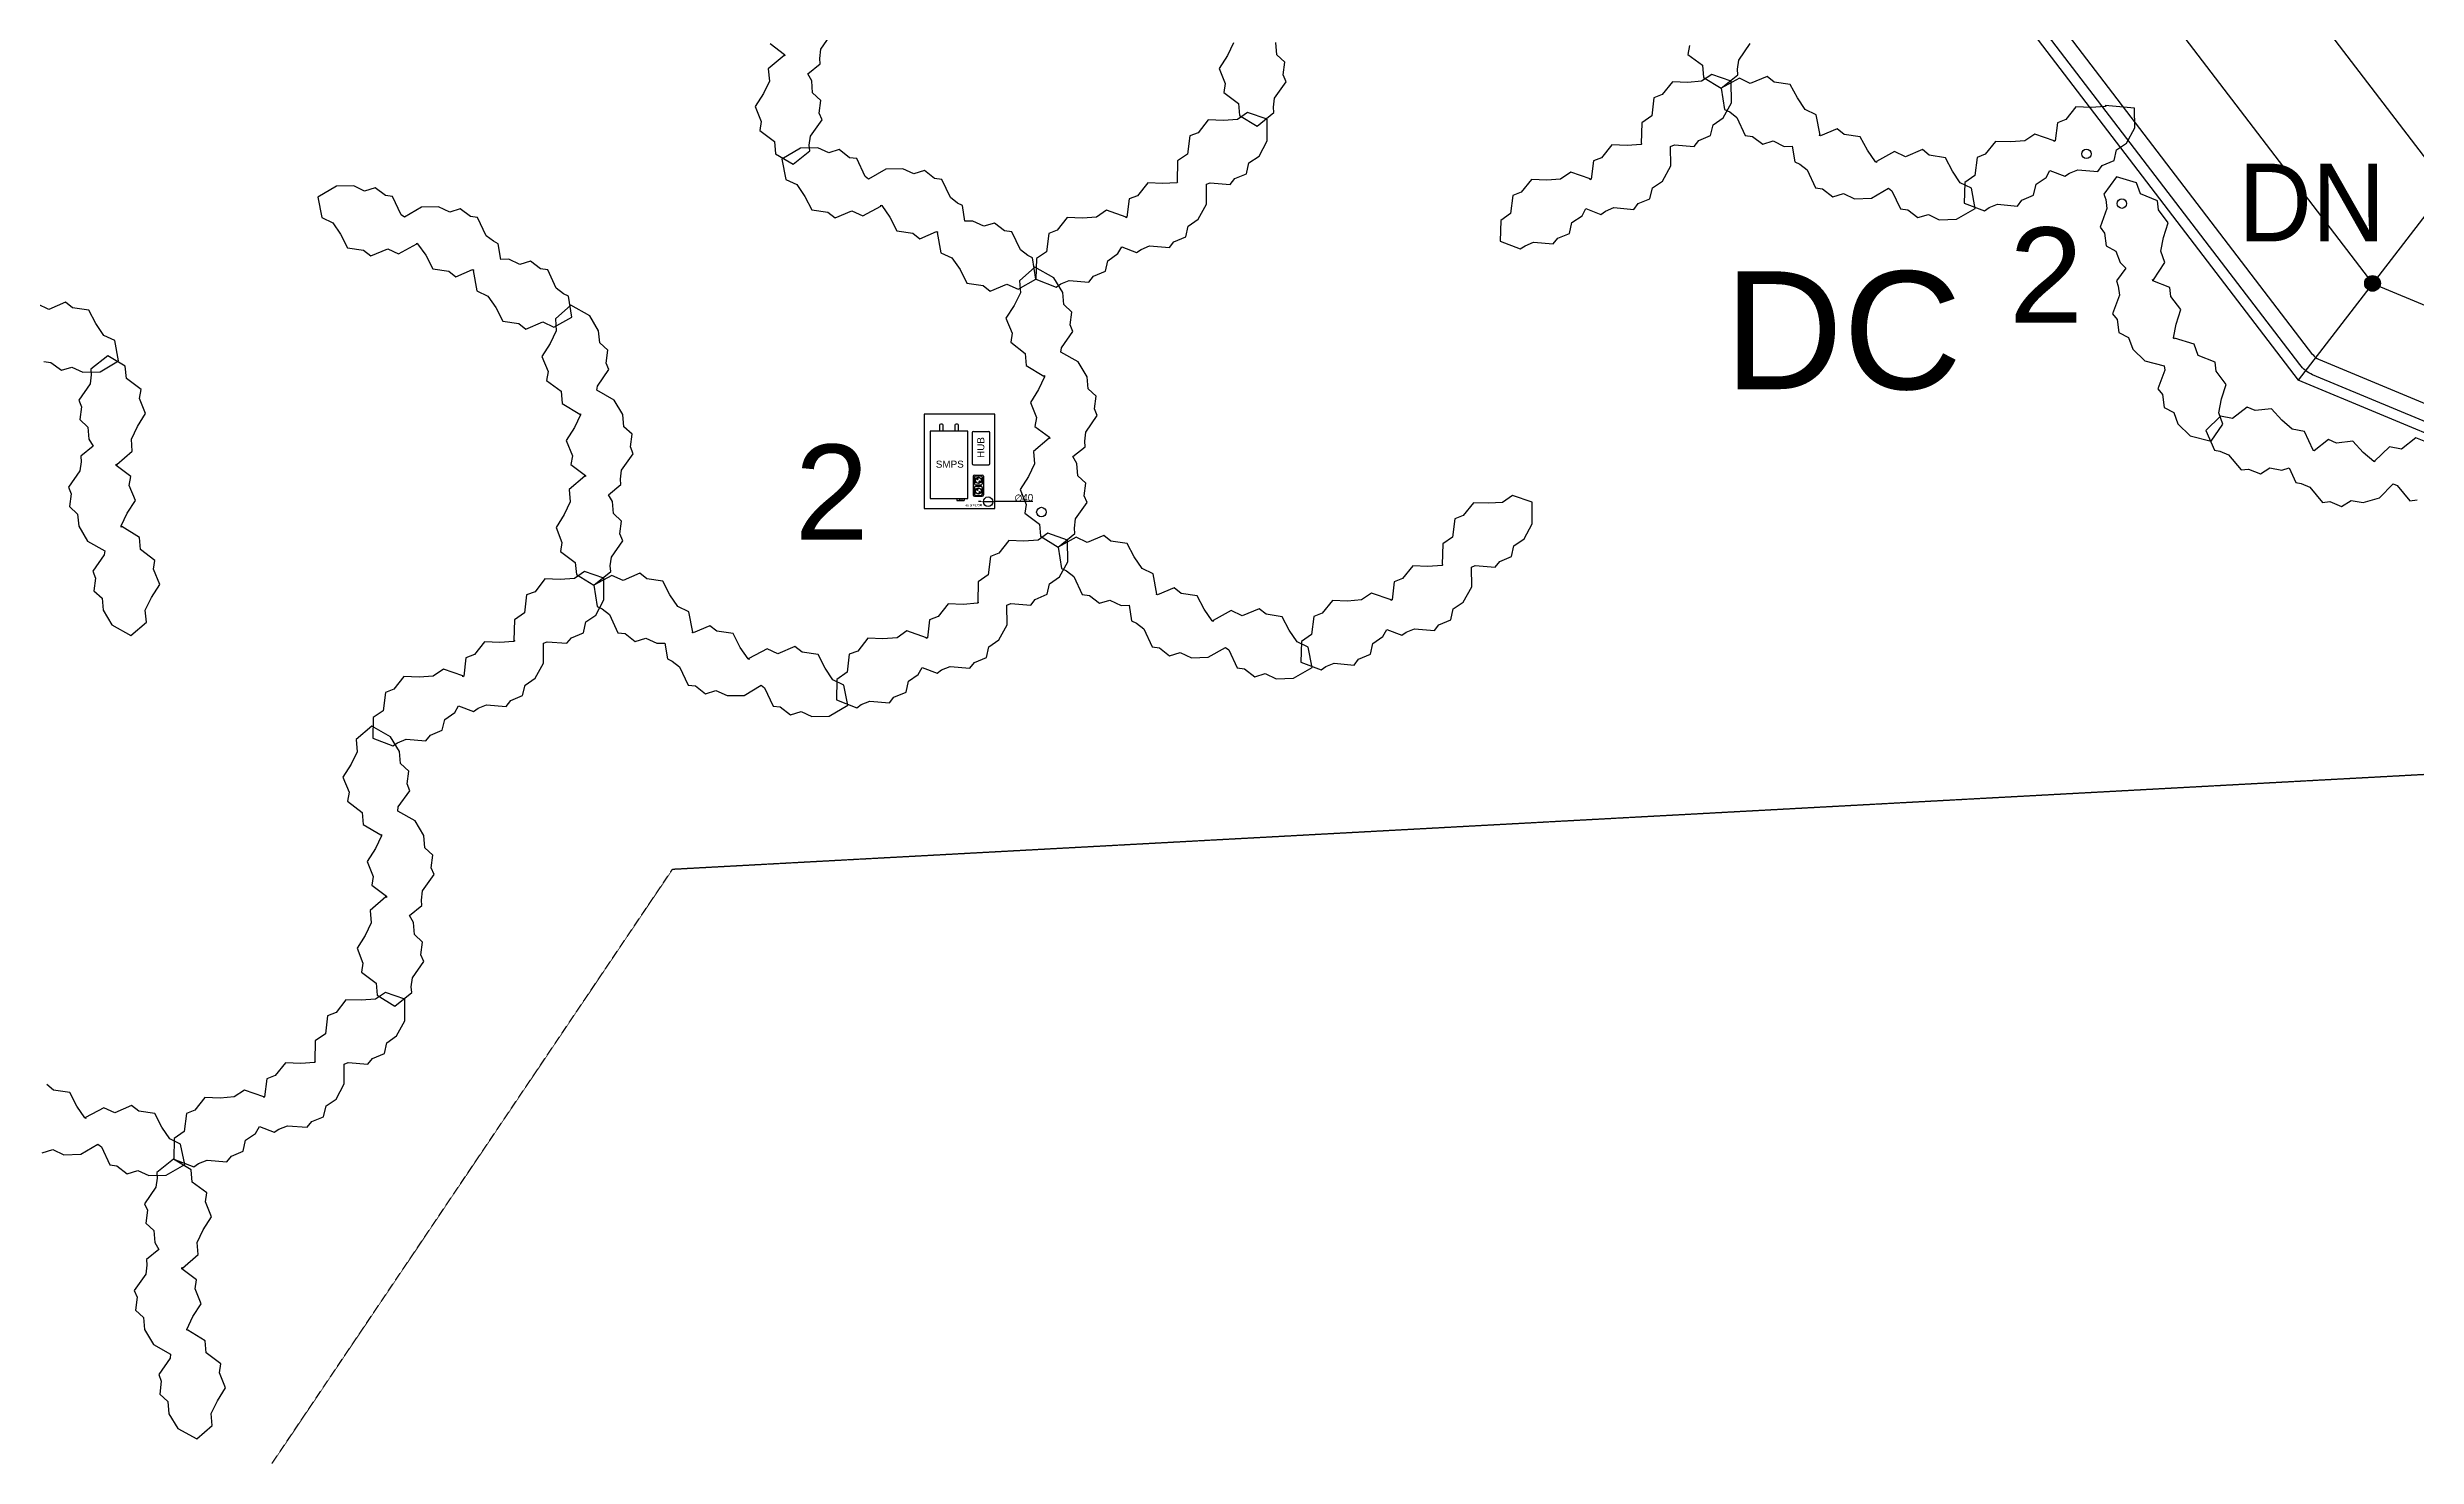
# Model space of a CAD drawing. Header units: millimetres. Extents: x -9372 to 300256, y -58520 to 166772.
# Drawn here: x 19403 to 29450, y 51898 to 57876 of the extents above; entities that cross this region are included whole.
import ezdxf

# ---------------------------------------------------------------- set-up
doc = ezdxf.new("R2010")
doc.units = ezdxf.units.MM
doc.linetypes.add('HIDDEN2', pattern=[0.1875, 0.125, -0.0625])
for name, color, linetype in [('2-몰탈', 9, 'Continuous'), ('Cont_03', 7, 'Continuous'), ('Cont_05', 7, 'Continuous'), ('Cont_09', 7, 'Continuous'), ('DWG', 7, 'Continuous'), ('SMPS 박스', 7, 'Continuous'), ('원본-1층 평면도$0$$0$LEADER', 6, 'Continuous'), ('원본-1층 평면도$0$200-EquipID-2d', 7, 'Continuous'), ('치수선', 7, 'Continuous'), ('타공홀', 1, 'Continuous')]:
    doc.layers.add(name, color=color, linetype=linetype)
doc.styles.add('CHIHOP', font='HYWULM.TTF')
doc.styles.get("Standard").update_dxf_attribs({"font": 'ARIAL.TTF'})
doc.dimstyles.new('ARTware', dxfattribs={"dimtxt": 30, "dimasz": 10, "dimexe": 1.25, "dimexo": 10, "dimtad": 1, "dimtxsty": 'Standard', "dimcen": 2.5, "dimclrt": 1, "dimadec": 0, "dimazin": 0, "dimtfac": 1, "dimtmove": 0, "dimatfit": 3, "dimfxl": 1, "dimarcsym": 0})

# ---------------------------------------------------------------- blocks, each defined once
blk = doc.blocks.new('미르무대')
at = {"layer": '원본-1층 평면도$0$200-EquipID-2d', "ltscale": 0.5}
h = blk.add_hatch(color=8, dxfattribs=at)
h.dxf.hatch_style = 1
edge = h.paths.add_edge_path()
edge.add_arc((3613407, -200887), 33.3, 0, 360)
h = blk.add_hatch(color=8, dxfattribs=at)
h.dxf.hatch_style = 1
edge = h.paths.add_edge_path()
edge.add_arc((3613012, -206252), 33.3, 0, 360)
at = {"color": 7, "linetype": 'ByBlock', "ltscale": 100}
blk.add_line((3613193, -200517), (3613216, -200543), dxfattribs=at)
at = {"layer": '2-몰탈', "color": 1, "lineweight": 25, "ltscale": 0.5}
for p, q in [((3611873, -201702), (3613220, -200540)), ((3611269, -203410), (3611854, -201730)), ((3611603, -205209), (3611266, -203444)), ((3618137, -204274), (3617662, -205638)), ((3612777, -206569), (3611603, -205209)), ((3617643, -205666), (3616296, -206828)), ((3614484, -207173), (3612804, -206588)), ((3616266, -206842), (3614518, -207176))]:
    blk.add_line(p, q, dxfattribs=at)
at = {"layer": '2-몰탈', "color": 6, "lineweight": 25, "ltscale": 0.5}
blk.add_line((3611496, -205260), (3612721, -206680), dxfattribs=at)
for points in [[(3611496, -205260), (3611144, -203418), (3611762, -201647), (3613182, -200421), (3614761, -200120), (3614948, -201103)], [(3617339, -203874), (3618284, -204203), (3617755, -205721), (3616335, -206946), (3614492, -207298), (3612721, -206680)]]:
    blk.add_lwpolyline(points, dxfattribs=at)
at = {"layer": '2-몰탈', "color": 1, "lineweight": 25, "ltscale": 0.5}
for points in [[(3618203, -204297), (3617728, -205661, -0.131652), (3617689, -205719), (3616342, -206881, -0.131652), (3616279, -206911), (3614531, -207244, -0.131652), (3614461, -207239), (3612781, -206654, -0.131652), (3612724, -206614), (3611538, -205240), (3611198, -203457, -0.131652), (3611203, -203387), (3611788, -201707, -0.131652), (3611828, -201649), (3613175, -200487)], [(3613419, -205653), (3614549, -206047, 0.131652), (3614619, -206052), (3615759, -205835, 0.131652), (3615822, -205804), (3616700, -205046, 0.131652), (3616739, -204988), (3617121, -203893, 0.131652), (3617126, -203823), (3616909, -202683, 0.131652), (3616879, -202621), (3616121, -201742, 0.131652), (3616063, -201703), (3614967, -201321, 0.131652), (3614897, -201316), (3613758, -201533, 0.131652), (3613695, -201564), (3612816, -202321, 0.131652), (3612777, -202379), (3612395, -203475, 0.131652), (3612390, -203545), (3612614, -204720)], [(3613442, -205587), (3614572, -205981, 0.131652), (3614606, -205983), (3615745, -205766, 0.131652), (3615776, -205751), (3616654, -204993, 0.131652), (3616673, -204965), (3617055, -203870, 0.131652), (3617057, -203836), (3616840, -202697, 0.131652), (3616826, -202666), (3616068, -201788, 0.131652), (3616040, -201769), (3614944, -201387, 0.131652), (3614911, -201385), (3613771, -201602, 0.131652), (3613741, -201617), (3612862, -202374, 0.131652), (3612843, -202402), (3612461, -203498, 0.131652), (3612459, -203531), (3612683, -204707)]]:
    blk.add_lwpolyline(points, format="xyb", dxfattribs=at)
at = {"layer": '2-몰탈', "color": 6, "lineweight": 25, "ltscale": 0.5}
blk.add_lwpolyline([(3616213, -201543), (3614948, -201103), (3613632, -201353), (3612618, -202229), (3612177, -203494), (3612428, -204810), (3613303, -205824), (3614568, -206265), (3615884, -206014), (3616899, -205139), (3617339, -203874), (3617089, -202558)], close=True, dxfattribs=at)
at = {"layer": '2-몰탈', "color": 1, "lineweight": 25, "ltscale": 0.5}
for centre, radius, start, end in [((3613193, -200517), 35, 310.7895, 130.7895), ((3611916, -201751), 65, 130.7895, 160.7895), ((3611330, -203431), 65, 160.7895, 190.7895), ((3618170, -204285), 35, 340.7895, 160.7895), ((3612649, -204713), 35, 190.7895, 10.7895), ((3613431, -205620), 35, 70.7895, 250.7895), ((3617601, -205616), 65, 310.7895, 340.7895), ((3612826, -206526), 65, 220.7895, 250.7895), ((3616254, -206779), 65, 280.7895, 310.7895), ((3614506, -207112), 65, 250.7895, 280.7895)]:
    blk.add_arc(centre, radius, start, end, dxfattribs=at)
at = {"layer": '원본-1층 평면도$0$$0$LEADER', "color": 8}
for points in [[(3617933, -204200), (3617901, -204224), (3617793, -204081), (3617616, -204103), (3617611, -204063), (3617812, -204038)], [(3611760, -205045), (3611758, -205005), (3611936, -204996), (3612018, -204837), (3612054, -204855), (3611962, -205035)]]:
    blk.add_lwpolyline(points, close=True, dxfattribs=at)
for centre, start, end in [((3613193, -200517), 130.7895, 310.7896), ((3618170, -204285), 160.7895, 340.7895)]:
    blk.add_arc(centre, 35, start, end, dxfattribs=at)
at = {"layer": '원본-1층 평면도$0$200-EquipID-2d', "color": 8, "ltscale": 0.5}
for p, q in [((3613632, -201353), (3613182, -200421)), ((3614687, -201152), (3617252, -204125)), ((3615269, -201214), (3617276, -203540)), ((3614007, -201282), (3617024, -204779)), ((3612618, -202229), (3611762, -201647)), ((3613125, -201791), (3616391, -205577)), ((3612177, -203494), (3611144, -203418)), ((3612428, -204810), (3611496, -205260)), ((3616899, -205139), (3617755, -205721)), ((3613303, -205824), (3612721, -206680)), ((3615884, -206014), (3616335, -206946)), ((3614568, -206265), (3614492, -207298))]:
    blk.add_line(p, q, dxfattribs=at)
blk.add_lwpolyline([(3613440, -200881), (3613407, -200887), (3612190, -201938), (3611661, -203456), (3611962, -205035), (3613012, -206252), (3614530, -206781), (3616109, -206480), (3617327, -205430), (3617812, -204038)], dxfattribs=at)
for centre, radius in [((3613407, -200887), 33.3), ((3614925, -201349), 25), ((3613740, -201576), 25), ((3616075, -201748), 25), ((3612822, -202367), 25), ((3616866, -202665), 25), ((3612423, -203512), 25), ((3617094, -203848), 25), ((3616694, -205000), 25), ((3615777, -205792), 25), ((3614591, -206019), 25), ((3613012, -206252), 33.3)]:
    blk.add_circle(centre, radius, dxfattribs=at)
for centre, start, end in [((3612649, -204713), 10.7895, 190.7895), ((3613431, -205620), 250.7895, 70.7895)]:
    blk.add_arc(centre, 35, start, end, dxfattribs=at)
blk = doc.blocks.new('바닥')
at = {"layer": '2-몰탈', "color": 1, "linetype": 'HIDDEN2', "ltscale": 3}
for p, q in [((239544.2, -21436.8), (250451.1, -20846.2)), ((231975.8, -32668.8), (239544.2, -21436.8))]:
    blk.add_line(p, q, dxfattribs=at)
at = {"layer": '치수선', "color": 7, "linetype": 'ByBlock', "rotation": 356.6149388130787}
blk.add_blockref('미르무대', (-3347776.6, 400274.2), dxfattribs=at)
at = {"layer": 'DWG', "color": 3, "style": 'CHIHOP'}
blk.add_text('DN', height=329.47, dxfattribs=at).set_placement((246184.7, -18773.8))
blk = doc.blocks.new('*D6')
at = {"layer": 'Defpoints', "color": 0}
for p in [(-626, 14916), (-586, 14916)]:
    blk.add_point(p, dxfattribs=at)
at = {"layer": 'SMPS 박스', "color": 0, "lineweight": -2}
for p, q in [((-636, 14916), (-646, 14916)), ((-626, 14916), (-586, 14916)), ((-416, 14916), (-576, 14916))]:
    blk.add_line(p, q, dxfattribs=at)
at = {"layer": 'SMPS 박스', "color": 0}
for points in [[(-636, 14918), (-636, 14914), (-626, 14916)], [(-576, 14918), (-576, 14914), (-586, 14916)]]:
    blk.add_solid(points, dxfattribs=at)
at = {"layer": 'SMPS 박스', "color": 1, "insert": (-454, 14932), "char_height": 30, "attachment_point": 5, "rotation": 359.9745}
blk.add_mtext('∅40', dxfattribs=at)
blk = doc.blocks.new('SMPS 박스')
at = {"layer": 'SMPS 박스'}
for p, q in [((-673.286, 15209.107), (-673.286, 15077.259)), ((-668.286, 15214.107), (-603.459, 15214.107)), ((-598.459, 15077.259), (-598.459, 15209.107)), ((-668.286, 15072.259), (-603.459, 15072.259)), ((-668.588, 15023.482), (-668.588, 14944.543)), ((-663.588, 15028.482), (-630.403, 15028.482)), ((-663.588, 15020.482), (-663.588, 14992.013)), ((-663.588, 14976.013), (-663.588, 14947.543)), ((-658.588, 15025.482), (-635.403, 15025.482)), ((-658.588, 14987.013), (-635.403, 14987.013)), ((-658.588, 14981.013), (-635.403, 14981.013)), ((-630.403, 15020.482), (-630.403, 14992.013)), ((-630.403, 14976.013), (-630.403, 14947.543)), ((-625.403, 15023.482), (-625.403, 14944.543)), ((-737.842, 14929.539), (-737.842, 14920.447)), ((-737.842, 14929.539), (-707.842, 14929.539)), ((-737.842, 14920.447), (-707.842, 14920.447)), ((-727.842, 14929.539), (-727.842, 14920.447)), ((-717.842, 14929.539), (-717.842, 14920.447)), ((-707.842, 14929.539), (-707.842, 14920.447)), ((-663.588, 14939.543), (-630.403, 14939.543)), ((-658.588, 14942.543), (-635.403, 14942.543))]:
    blk.add_line(p, q, dxfattribs=at)
for points in [[(-877.107, 15287.055), (-877.107, 14887.055), (-577.107, 14887.055), (-577.107, 15287.055)], [(-851.49, 15214.539), (-851.49, 14929.539), (-691.49, 14929.539), (-691.49, 15214.539)]]:
    blk.add_lwpolyline(points, close=True, dxfattribs=at)
for points in [[(-804.954, 15246.593), (-802.478, 15246.593, -0.414213562), (-797.478, 15241.593), (-797.478, 15214.539), (-809.954, 15214.539), (-809.954, 15241.593, -0.414213562)], [(-737.724, 15246.593, -0.414213562), (-732.724, 15241.593), (-732.724, 15214.539), (-745.2, 15214.539), (-745.2, 15241.593, -0.414213562), (-740.2, 15246.593)]]:
    blk.add_lwpolyline(points, format="xyb", close=True, dxfattribs=at)
for centre, radius in [((-646.995, 15006.247), 13.266), ((-646.995, 14961.162), 13.266), ((-646.995, 15006.247), 12.266), ((-646.995, 14961.162), 12.266), ((-650.719, 15011.255), 2.279), ((-642.593, 15001.46), 2.279), ((-650.719, 14966.17), 2.279), ((-642.593, 14956.375), 2.279)]:
    blk.add_circle(centre, radius, dxfattribs=at)
at = {"layer": 'SMPS 박스', "color": 5}
blk.add_circle((-606.083, 14915.866), 20, dxfattribs=at)
at = {"layer": 'SMPS 박스'}
for centre, start, end in [((-668.286, 15209.107), 90, 180), ((-603.459, 15209.107), 0, 90), ((-668.286, 15077.259), 180, 270), ((-603.459, 15077.259), 270, 0), ((-663.588, 15023.482), 90, 180), ((-658.588, 15020.482), 90, 180), ((-658.588, 14992.013), 180, 270), ((-658.588, 14976.013), 90, 180), ((-635.403, 15020.482), 0, 90), ((-635.403, 14992.013), 270, 0), ((-635.403, 14976.013), 0, 90), ((-630.403, 15023.482), 0, 90), ((-663.588, 14944.543), 180, 270), ((-658.588, 14947.543), 180, 270), ((-635.403, 14947.543), 270, 0), ((-630.403, 14944.543), 270, 0)]:
    blk.add_arc(centre, 5, start, end, dxfattribs=at)
at = {"layer": 'SMPS 박스', "insert": (-652.063, 15101.222), "char_height": 30, "width": 7.09247, "attachment_point": 1, "rotation": 90}
blk.add_mtext('HUB', dxfattribs=at)
at = {"layer": 'SMPS 박스', "attachment_point": 1}
for s, insert, char_height, width in [('SMPS', (-827.79, 15089.919), 30, 7.09247), ('L', (-733.529, 14926.015), 2.5, 7.09247), ('N', (-723.529, 14926.015), 2.5, 7.09247), ('FG', (-714.981, 14926.015), 2.5, 7.09247), ('{\\C5;40 \\fISOCPEUR|b0|i0|c0|p34;%%C\\fArial|b0|i0|c0|p34; \\fGulim|b0|i0|c129|p50;타공홀}', (-702.386, 14904.943), 10, 131.77072)]:
    blk.add_mtext(s, dxfattribs=dict(at, insert=insert, char_height=char_height, width=width))
at = {"layer": 'SMPS 박스'}
dim = blk.add_diameter_dim_2p(p1=(-626.083, 14915.875), p2=(-586.083, 14915.857), dimstyle='ARTware', dxfattribs=at)
dim.commit()
dim.dimension.update_dxf_attribs({"geometry": '*D6', "text_midpoint": (-454.277, 14915.798), "dimtype": 131})

msp = doc.modelspace()

# ---------------------------------------------------------------- linework, layer by layer
at = {"layer": 'Cont_03', "color": 23}
for points in [[(22468, 57892), (22529, 57845), (22530, 57840), (22527, 57842), (22460, 57785), (22465, 57733), (22439, 57680), (22404, 57625), (22430, 57561), (22424, 57523), (22486, 57477), (22490, 57425), (22565, 57380), (22636, 57437), (22634, 57461), (22639, 57499), (22688, 57569), (22676, 57597), (22683, 57651), (22648, 57683), (22644, 57734), (22627, 57763), (22680, 57806), (22678, 57829), (22683, 57868), (22731, 57937)], [(24433, 57895), (24407, 57841), (24372, 57786), (24398, 57722), (24392, 57685), (24454, 57638), (24458, 57587), (24533, 57541), (24604, 57599), (24602, 57622), (24607, 57661), (24656, 57730), (24644, 57759), (24651, 57813), (24616, 57844), (24612, 57896)]]:
    msp.add_lwpolyline(points, dxfattribs=at)
for points in [[(23685, 57100), (23649, 57086), (23640, 57009), (23597, 56980), (23595, 56892), (23681, 56859), (23700, 56873), (23736, 56887), (23820, 56880), (23839, 56905), (23890, 56926), (23900, 56971), (23942, 57001), (23959, 57030), (24022, 57006), (24041, 57019), (24077, 57034), (24161, 57027), (24180, 57051), (24231, 57072), (24241, 57118), (24283, 57147), (24319, 57211), (24318, 57295), (24334, 57302), (24419, 57294), (24438, 57319), (24488, 57340), (24498, 57386), (24541, 57415), (24576, 57479), (24575, 57571), (24492, 57599), (24450, 57570), (24390, 57566), (24326, 57568), (24283, 57514), (24248, 57500), (24238, 57423), (24196, 57394), (24194, 57306), (24197, 57305), (24193, 57302), (24133, 57298), (24069, 57301), (24026, 57246), (23990, 57233), (23981, 57156), (23977, 57153), (23977, 57156), (23894, 57185), (23852, 57156), (23792, 57151), (23728, 57154)], [(23371, 56866), (23401, 56842), (23472, 56872), (23519, 56850), (23595, 56892), (23581, 56983), (23560, 56993), (23529, 57017), (23493, 57093), (23462, 57097), (23419, 57130), (23374, 57117), (23328, 57139), (23294, 57138), (23284, 57205), (23262, 57215), (23232, 57239), (23196, 57315), (23165, 57319), (23122, 57353), (23077, 57339), (23030, 57361), (22958, 57359), (22885, 57317), (22871, 57328), (22835, 57404), (22805, 57408), (22761, 57442), (22717, 57428), (22670, 57450), (22597, 57448), (22518, 57402), (22534, 57316), (22581, 57294), (22615, 57244), (22645, 57187), (22713, 57177), (22743, 57153), (22814, 57183), (22861, 57161), (22937, 57203), (22937, 57207), (22941, 57205), (22975, 57155), (23005, 57098), (23073, 57088), (23103, 57064), (23174, 57095), (23179, 57092), (23176, 57091), (23192, 57005), (23239, 56983), (23273, 56933), (23302, 56876)]]:
    msp.add_lwpolyline(points, close=True, dxfattribs=at)
at = {"layer": 'Cont_03', "color": 21}
for points in [[(21402, 56704), (21432, 56681), (21504, 56711), (21550, 56689), (21627, 56731), (21613, 56821), (21591, 56831), (21561, 56855), (21525, 56932), (21494, 56936), (21451, 56969), (21406, 56955), (21360, 56977), (21326, 56976), (21315, 57043), (21294, 57054), (21263, 57077), (21227, 57154), (21197, 57158), (21153, 57191), (21109, 57177), (21062, 57199), (20989, 57198), (20917, 57155), (20903, 57166), (20867, 57243), (20836, 57247), (20793, 57280), (20748, 57266), (20702, 57288), (20629, 57287), (20550, 57240), (20566, 57154), (20613, 57132), (20646, 57083), (20676, 57025), (20744, 57015), (20774, 56992), (20846, 57022), (20892, 57000), (20969, 57042), (20969, 57045), (20973, 57043), (21007, 56994), (21037, 56936), (21105, 56926), (21135, 56903), (21206, 56933), (21211, 56931), (21208, 56929), (21224, 56843), (21271, 56821), (21304, 56772), (21334, 56714)], [(21585, 55776), (21579, 55738), (21641, 55691), (21646, 55640), (21720, 55594), (21792, 55652), (21790, 55676), (21795, 55714), (21843, 55783), (21831, 55812), (21838, 55866), (21804, 55898), (21800, 55949), (21782, 55978), (21835, 56021), (21833, 56044), (21838, 56083), (21887, 56152), (21875, 56181), (21882, 56235), (21848, 56266), (21843, 56318), (21806, 56380), (21733, 56422), (21735, 56439), (21784, 56509), (21772, 56537), (21779, 56591), (21745, 56623), (21740, 56674), (21703, 56737), (21623, 56782), (21557, 56725), (21561, 56674), (21535, 56620), (21500, 56565), (21526, 56501), (21520, 56463), (21582, 56417), (21586, 56365), (21661, 56320), (21664, 56322), (21664, 56317), (21638, 56263), (21603, 56208), (21629, 56144), (21623, 56107), (21685, 56060), (21685, 56055), (21682, 56057), (21616, 56000), (21620, 55948), (21594, 55894), (21560, 55840)], [(20872, 55153), (20837, 55139), (20827, 55062), (20785, 55033), (20783, 54946), (20868, 54913), (20888, 54926), (20924, 54941), (21008, 54934), (21027, 54958), (21077, 54979), (21088, 55025), (21130, 55054), (21146, 55083), (21210, 55059), (21229, 55073), (21265, 55087), (21349, 55080), (21368, 55105), (21418, 55126), (21429, 55171), (21471, 55200), (21506, 55264), (21506, 55348), (21522, 55355), (21606, 55348), (21625, 55372), (21676, 55393), (21686, 55439), (21728, 55468), (21763, 55532), (21763, 55624), (21680, 55653), (21638, 55623), (21578, 55619), (21513, 55622), (21471, 55567), (21435, 55553), (21426, 55477), (21383, 55447), (21381, 55360), (21385, 55358), (21380, 55356), (21321, 55351), (21256, 55354), (21214, 55300), (21178, 55286), (21169, 55209), (21164, 55206), (21164, 55210), (21082, 55238), (21039, 55209), (20980, 55205), (20915, 55207)], [(20741, 53991), (20735, 53953), (20797, 53906), (20802, 53855), (20876, 53809), (20948, 53867), (20946, 53891), (20951, 53929), (20999, 53998), (20987, 54027), (20994, 54081), (20960, 54113), (20956, 54164), (20938, 54193), (20991, 54236), (20989, 54259), (20994, 54298), (21043, 54367), (21031, 54396), (21038, 54450), (21004, 54481), (20999, 54533), (20962, 54595), (20889, 54636), (20891, 54654), (20940, 54723), (20928, 54752), (20935, 54806), (20900, 54838), (20896, 54889), (20858, 54952), (20779, 54997), (20712, 54940), (20717, 54888), (20691, 54835), (20656, 54780), (20682, 54716), (20676, 54678), (20738, 54631), (20742, 54580), (20817, 54535), (20819, 54537), (20820, 54532), (20794, 54478), (20759, 54423), (20785, 54359), (20779, 54322), (20841, 54275), (20841, 54270), (20838, 54272), (20772, 54215), (20776, 54163), (20750, 54109), (20716, 54055)], [(20028, 53368), (19993, 53354), (19983, 53277), (19941, 53248), (19939, 53160), (20024, 53127), (20044, 53141), (20080, 53156), (20164, 53148), (20183, 53173), (20233, 53194), (20243, 53240), (20286, 53269), (20302, 53298), (20365, 53274), (20385, 53287), (20421, 53302), (20505, 53295), (20524, 53319), (20574, 53340), (20585, 53386), (20627, 53415), (20662, 53479), (20661, 53563), (20678, 53570), (20762, 53563), (20781, 53587), (20832, 53608), (20842, 53654), (20884, 53683), (20919, 53747), (20919, 53839), (20836, 53867), (20794, 53838), (20734, 53834), (20669, 53836), (20627, 53782), (20591, 53768), (20582, 53691), (20539, 53662), (20537, 53575), (20540, 53573), (20536, 53570), (20477, 53566), (20412, 53569), (20369, 53515), (20334, 53501), (20324, 53424), (20320, 53421), (20320, 53424), (20238, 53453), (20195, 53424), (20136, 53419), (20071, 53422)], [(20073, 52979), (20079, 53017), (20017, 53063), (20013, 53115), (19938, 53160), (19867, 53103), (19869, 53079), (19863, 53041), (19815, 52971), (19827, 52943), (19820, 52889), (19854, 52857), (19858, 52806), (19876, 52777), (19823, 52734), (19825, 52710), (19820, 52672), (19771, 52603), (19783, 52574), (19776, 52520), (19811, 52488), (19815, 52437), (19853, 52374), (19925, 52333), (19923, 52316), (19875, 52246), (19886, 52218), (19879, 52163), (19914, 52132), (19918, 52080), (19956, 52018), (20036, 51973), (20102, 52030), (20098, 52081), (20124, 52135), (20158, 52190), (20133, 52254), (20138, 52292), (20076, 52338), (20072, 52390), (19998, 52435), (19995, 52433), (19994, 52438), (20020, 52492), (20055, 52546), (20030, 52610), (20035, 52648), (19973, 52695), (19973, 52700), (19976, 52698), (20042, 52755), (20038, 52807), (20064, 52860), (20099, 52915)]]:
    msp.add_lwpolyline(points, close=True, dxfattribs=at)
at = {"layer": 'Cont_03', "color": 22}
for points in [[(23554, 55937), (23548, 55900), (23610, 55853), (23614, 55802), (23689, 55756), (23760, 55814), (23758, 55837), (23763, 55876), (23812, 55945), (23800, 55974), (23807, 56028), (23772, 56059), (23768, 56111), (23751, 56140), (23804, 56182), (23802, 56206), (23807, 56244), (23855, 56314), (23843, 56342), (23850, 56396), (23816, 56428), (23812, 56479), (23774, 56542), (23701, 56583), (23704, 56601), (23752, 56670), (23740, 56699), (23747, 56753), (23713, 56785), (23709, 56836), (23671, 56898), (23591, 56944), (23525, 56886), (23529, 56835), (23503, 56781), (23468, 56727), (23494, 56663), (23488, 56625), (23550, 56578), (23554, 56527), (23629, 56481), (23632, 56484), (23632, 56479), (23606, 56425), (23572, 56370), (23597, 56306), (23591, 56268), (23653, 56222), (23654, 56217), (23651, 56218), (23584, 56161), (23589, 56110), (23563, 56056), (23528, 56001)], [(24809, 55476), (24773, 55462), (24764, 55385), (24721, 55356), (24719, 55268), (24805, 55235), (24824, 55249), (24860, 55264), (24944, 55256), (24963, 55281), (25014, 55302), (25024, 55347), (25066, 55377), (25083, 55406), (25146, 55382), (25165, 55395), (25201, 55410), (25285, 55403), (25304, 55427), (25355, 55448), (25365, 55494), (25407, 55523), (25443, 55587), (25442, 55671), (25458, 55678), (25543, 55671), (25562, 55695), (25612, 55716), (25622, 55762), (25665, 55791), (25700, 55855), (25699, 55947), (25616, 55975), (25574, 55946), (25514, 55942), (25450, 55944), (25407, 55890), (25372, 55876), (25362, 55799), (25320, 55770), (25318, 55683), (25321, 55681), (25317, 55678), (25257, 55674), (25193, 55677), (25150, 55623), (25114, 55609), (25105, 55532), (25101, 55529), (25101, 55532), (25018, 55561), (24976, 55532), (24916, 55527), (24852, 55530)], [(22839, 55315), (22803, 55302), (22794, 55225), (22751, 55195), (22749, 55108), (22835, 55075), (22854, 55088), (22890, 55103), (22974, 55096), (22993, 55120), (23044, 55141), (23054, 55187), (23096, 55216), (23113, 55246), (23176, 55221), (23195, 55235), (23231, 55250), (23315, 55242), (23334, 55267), (23385, 55288), (23395, 55333), (23437, 55363), (23473, 55427), (23472, 55510), (23488, 55517), (23573, 55510), (23592, 55534), (23642, 55556), (23652, 55601), (23695, 55630), (23730, 55694), (23729, 55786), (23646, 55815), (23604, 55785), (23544, 55781), (23480, 55784), (23437, 55730), (23402, 55716), (23392, 55639), (23350, 55609), (23348, 55522), (23351, 55521), (23347, 55518), (23287, 55513), (23223, 55516), (23180, 55462), (23144, 55448), (23135, 55371), (23131, 55368), (23131, 55372), (23048, 55401), (23006, 55371), (22946, 55367), (22882, 55370)], [(23913, 55782), (23883, 55806), (23812, 55776), (23765, 55798), (23689, 55756), (23703, 55665), (23724, 55655), (23755, 55631), (23791, 55555), (23822, 55551), (23865, 55518), (23909, 55531), (23956, 55509), (23990, 55510), (24000, 55443), (24022, 55433), (24052, 55409), (24088, 55333), (24119, 55329), (24162, 55295), (24207, 55309), (24254, 55287), (24326, 55289), (24399, 55331), (24413, 55320), (24449, 55244), (24479, 55240), (24523, 55206), (24567, 55220), (24614, 55198), (24687, 55200), (24766, 55246), (24750, 55332), (24703, 55354), (24669, 55404), (24639, 55461), (24571, 55471), (24541, 55495), (24470, 55464), (24423, 55487), (24347, 55445), (24347, 55441), (24343, 55443), (24309, 55493), (24279, 55550), (24211, 55560), (24181, 55584), (24110, 55553), (24105, 55556), (24108, 55557), (24092, 55643), (24045, 55665), (24011, 55715), (23982, 55772)], [(21945, 55621), (21915, 55645), (21844, 55614), (21797, 55636), (21720, 55594), (21734, 55504), (21756, 55494), (21787, 55470), (21822, 55393), (21853, 55389), (21896, 55356), (21941, 55370), (21988, 55348), (22021, 55349), (22032, 55282), (22053, 55272), (22084, 55248), (22120, 55171), (22151, 55167), (22194, 55134), (22238, 55148), (22285, 55126), (22358, 55127), (22430, 55170), (22444, 55159), (22480, 55082), (22511, 55078), (22554, 55045), (22599, 55059), (22645, 55037), (22718, 55039), (22797, 55085), (22781, 55171), (22734, 55193), (22701, 55242), (22671, 55300), (22603, 55310), (22573, 55334), (22501, 55303), (22455, 55325), (22378, 55283), (22379, 55280), (22374, 55282), (22340, 55331), (22311, 55389), (22242, 55399), (22212, 55422), (22141, 55392), (22137, 55394), (22140, 55396), (22123, 55482), (22077, 55504), (22043, 55554), (22013, 55611)]]:
    msp.add_lwpolyline(points, close=True, dxfattribs=at)
at = {"layer": 'Cont_03', "color": 20}
msp.add_lwpolyline([(19381, 53187), (19426, 53201), (19472, 53179), (19545, 53181), (19617, 53223), (19632, 53212), (19667, 53136), (19698, 53132), (19741, 53098), (19786, 53112), (19833, 53090), (19906, 53092), (19985, 53138), (19968, 53224), (19922, 53246), (19888, 53296), (19858, 53353), (19790, 53363), (19760, 53387), (19689, 53356), (19642, 53378), (19565, 53337), (19566, 53333), (19561, 53335), (19528, 53385), (19498, 53442), (19429, 53452), (19400, 53476)], dxfattribs=at)
at = {"layer": 'Cont_05', "color": 35}
msp.add_lwpolyline([(19388, 56544), (19418, 56539), (19462, 56506), (19506, 56520), (19553, 56498), (19626, 56500), (19705, 56546), (19689, 56632), (19642, 56654), (19608, 56704), (19578, 56761), (19510, 56771), (19480, 56795), (19409, 56764), (19362, 56786)], dxfattribs=at)
msp.add_lwpolyline([(19794, 56387), (19800, 56425), (19738, 56471), (19733, 56523), (19659, 56568), (19587, 56511), (19589, 56487), (19584, 56449), (19536, 56379), (19548, 56351), (19541, 56297), (19575, 56265), (19579, 56214), (19597, 56185), (19544, 56142), (19546, 56118), (19541, 56080), (19492, 56011), (19504, 55982), (19497, 55928), (19531, 55896), (19536, 55845), (19573, 55782), (19646, 55741), (19644, 55723), (19595, 55654), (19607, 55625), (19600, 55571), (19635, 55540), (19639, 55488), (19676, 55426), (19756, 55381), (19823, 55438), (19818, 55489), (19844, 55543), (19879, 55598), (19853, 55662), (19859, 55699), (19797, 55746), (19793, 55797), (19718, 55843), (19716, 55841), (19715, 55846), (19741, 55900), (19776, 55954), (19750, 56018), (19756, 56056), (19694, 56103), (19694, 56108), (19697, 56106), (19763, 56163), (19759, 56214), (19785, 56268), (19819, 56323)], close=True, dxfattribs=at)
at = {"layer": 'Cont_09', "color": 66}
msp.add_lwpolyline([(26366, 57884), (26360, 57846), (26422, 57800), (26426, 57748), (26501, 57703), (26572, 57760), (26570, 57784), (26576, 57822), (26624, 57892)], dxfattribs=at)
at = {"layer": 'Cont_09', "color": 67}
for points in [[(25653, 57262), (25618, 57248), (25608, 57171), (25566, 57141), (25564, 57054), (25649, 57021), (25669, 57034), (25705, 57049), (25789, 57042), (25808, 57066), (25858, 57087), (25868, 57133), (25911, 57162), (25927, 57192), (25990, 57167), (26010, 57181), (26046, 57196), (26130, 57188), (26149, 57213), (26199, 57234), (26209, 57280), (26252, 57309), (26287, 57373), (26286, 57456), (26303, 57463), (26387, 57456), (26406, 57481), (26456, 57502), (26467, 57547), (26509, 57577), (26544, 57640), (26543, 57732), (26461, 57761), (26418, 57732), (26359, 57727), (26294, 57730), (26251, 57676), (26216, 57662), (26207, 57585), (26164, 57556), (26162, 57468), (26165, 57467), (26161, 57464), (26102, 57459), (26037, 57462), (25994, 57408), (25959, 57394), (25949, 57317), (25945, 57314), (25945, 57318), (25863, 57347), (25820, 57317), (25761, 57313), (25696, 57316)], [(26726, 57729), (26696, 57753), (26624, 57723), (26578, 57745), (26501, 57703), (26515, 57612), (26537, 57602), (26567, 57578), (26603, 57502), (26634, 57498), (26677, 57465), (26722, 57479), (26768, 57456), (26802, 57457), (26813, 57390), (26834, 57380), (26865, 57356), (26901, 57280), (26931, 57276), (26975, 57242), (27019, 57256), (27066, 57234), (27139, 57236), (27211, 57278), (27225, 57267), (27261, 57191), (27292, 57187), (27335, 57154), (27380, 57167), (27426, 57145), (27499, 57147), (27578, 57193), (27562, 57279), (27515, 57301), (27482, 57351), (27452, 57408), (27383, 57418), (27354, 57442), (27282, 57412), (27236, 57434), (27159, 57392), (27159, 57388), (27155, 57390), (27121, 57440), (27091, 57497), (27023, 57507), (26993, 57531), (26922, 57500), (26917, 57503), (26920, 57504), (26904, 57590), (26857, 57612), (26824, 57662), (26794, 57719)], [(28098, 57350), (28117, 57375), (28167, 57396), (28177, 57441), (28220, 57470), (28255, 57534), (28254, 57618), (28130, 57630), (28133, 57628), (28129, 57625), (28070, 57621), (28005, 57624), (27962, 57570), (27927, 57556), (27917, 57479), (27913, 57476), (27913, 57480), (27831, 57508), (27788, 57479), (27729, 57475), (27664, 57477), (27621, 57423), (27586, 57409), (27576, 57332), (27534, 57303), (27532, 57215), (27617, 57182), (27637, 57196), (27673, 57211), (27757, 57203), (27776, 57228), (27826, 57249), (27836, 57295), (27879, 57324), (27895, 57353), (27958, 57329), (27978, 57342), (28014, 57357)]]:
    msp.add_lwpolyline(points, close=True, dxfattribs=at)
at = {"layer": 'Cont_09', "color": 68}
msp.add_lwpolyline([(28355, 57187), (28351, 57225), (28279, 57254), (28262, 57302), (28178, 57327), (28124, 57253), (28132, 57231), (28137, 57192), (28108, 57113), (28127, 57088), (28134, 57034), (28175, 57012), (28193, 56964), (28217, 56940), (28177, 56886), (28185, 56863), (28190, 56825), (28161, 56745), (28180, 56721), (28187, 56667), (28228, 56645), (28246, 56596), (28298, 56546), (28379, 56525), (28382, 56507), (28353, 56428), (28372, 56403), (28379, 56349), (28420, 56327), (28438, 56279), (28490, 56228), (28579, 56205), (28628, 56277), (28611, 56326), (28622, 56385), (28642, 56446), (28600, 56502), (28596, 56540), (28524, 56569), (28507, 56617), (28423, 56642), (28421, 56639), (28419, 56644), (28430, 56702), (28450, 56764), (28408, 56819), (28404, 56857), (28332, 56886), (28330, 56891), (28334, 56890), (28383, 56963), (28366, 57011), (28377, 57070), (28396, 57132)], close=True, dxfattribs=at)
msp.add_lwpolyline([(29482, 56205), (29447, 56220), (29386, 56172), (29335, 56181), (29272, 56121), (29273, 56118), (29268, 56119), (29223, 56158), (29179, 56205), (29111, 56197), (29076, 56212), (29015, 56165), (29010, 56166), (29012, 56168), (28974, 56247), (28923, 56256), (28878, 56295), (28834, 56343), (28766, 56335), (28731, 56350), (28670, 56302), (28619, 56312), (28556, 56251), (28593, 56167), (28616, 56163), (28652, 56148), (28706, 56084), (28737, 56087), (28788, 56067), (28827, 56092), (28878, 56082), (28910, 56092), (28938, 56030), (28961, 56026), (28997, 56011), (29051, 55946), (29082, 55950), (29132, 55929), (29172, 55954), (29223, 55945), (29293, 55965), (29351, 56025), (29368, 56018), (29422, 55953), (29453, 55957)], dxfattribs=at)
at = {"layer": '타공홀', "color": 1}
for centre in [(28050, 57424), (28200, 57213), (23618, 55905)]:
    msp.add_circle(centre, 20, dxfattribs=at)

# ---------------------------------------------------------------- block references
for name, p in [('바닥', (-217490, 75827)), ('SMPS 박스', (23998, 41033))]:
    msp.add_blockref(name, p)

# ---------------------------------------------------------------- texts
for p in [(27722, 56708), (22572, 55787)]:
    msp.add_text('2', height=404).set_placement(p)
at = {"insert": (26513, 56926), "char_height": 500, "width": 9340.36, "attachment_point": 1}
msp.add_mtext('DC', dxfattribs=at)

doc.saveas('drawing.dxf')
